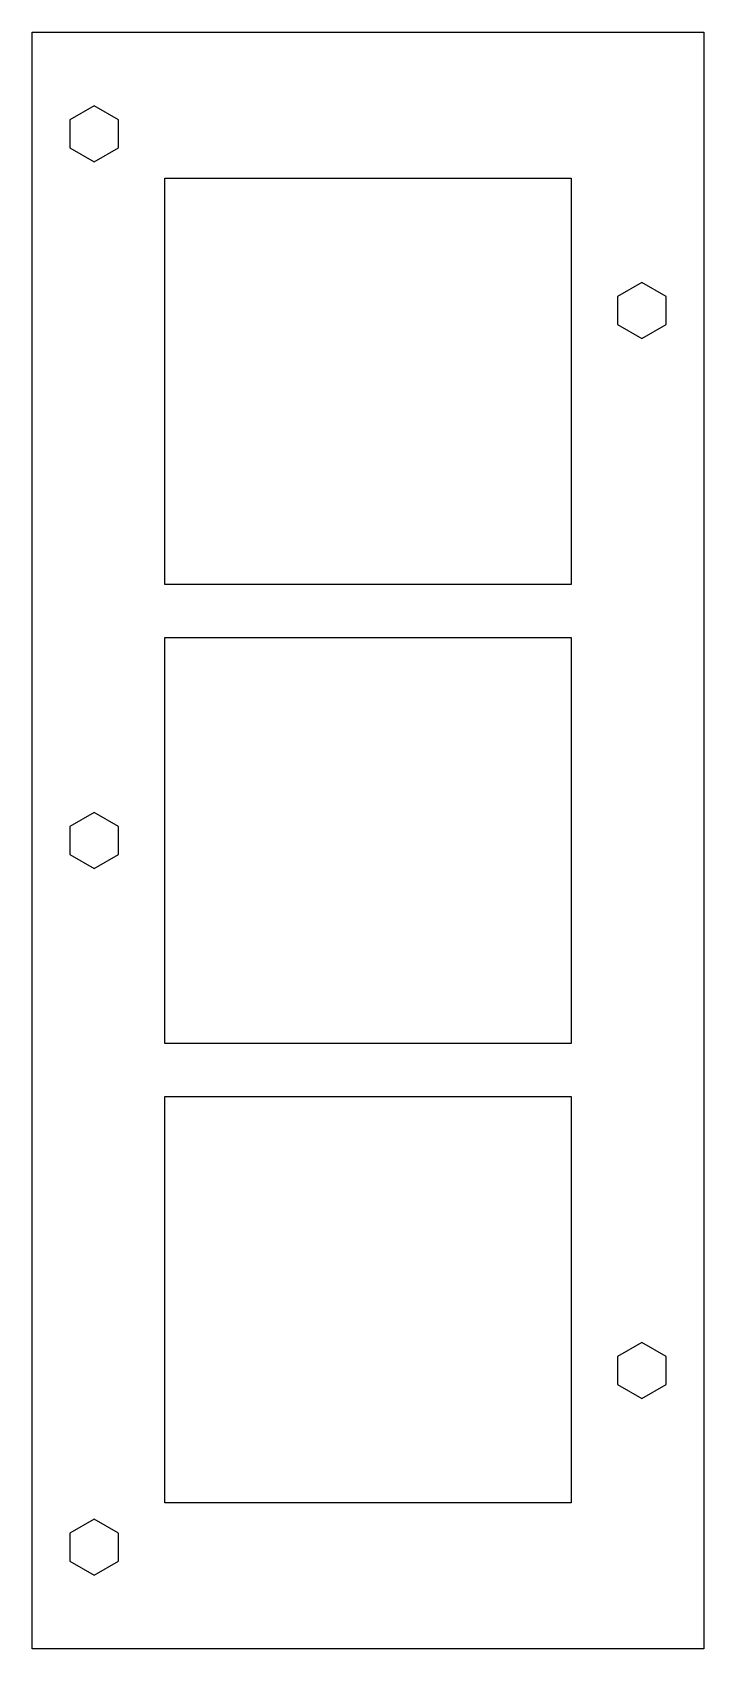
# Model space of a CAD drawing. Extents: x 110 to 186, y 14 to 196.
import ezdxf

# ---------------------------------------------------------------- set-up
doc = ezdxf.new("R2010")
doc.units = 0
doc.layers.add('View002', color=7, linetype='CONTINUOUS')

msp = doc.modelspace()

# ---------------------------------------------------------------- linework, layer by layer
at = {"layer": 'View002'}
for p, q in [((110.5, 196.5), (186.5, 196.5)), ((110.5, 13.5), (110.5, 196.5)), ((186.5, 196.5), (186.5, 13.5)), ((117.5, 188.175), (114.75, 186.588)), ((120.25, 186.588), (117.5, 188.175)), ((114.75, 186.588), (114.75, 183.412)), ((120.25, 183.412), (120.25, 186.588)), ((114.75, 183.412), (117.5, 181.825)), ((117.5, 181.825), (120.25, 183.412)), ((125.5, 180), (171.5, 180)), ((125.5, 134), (125.5, 180)), ((171.5, 180), (171.5, 134)), ((179.5, 168.175), (176.75, 166.588)), ((176.75, 166.588), (176.75, 163.412)), ((182.25, 166.588), (179.5, 168.175)), ((182.25, 163.412), (182.25, 166.588)), ((176.75, 163.412), (179.5, 161.825)), ((179.5, 161.825), (182.25, 163.412)), ((171.5, 134), (125.5, 134)), ((125.5, 128), (171.5, 128)), ((125.5, 82), (125.5, 128)), ((171.5, 128), (171.5, 82)), ((117.5, 108.175), (114.75, 106.588)), ((120.25, 106.588), (117.5, 108.175)), ((114.75, 106.588), (114.75, 103.412)), ((120.25, 103.412), (120.25, 106.588)), ((114.75, 103.412), (117.5, 101.825)), ((117.5, 101.825), (120.25, 103.412)), ((171.5, 82), (125.5, 82)), ((125.5, 76), (171.5, 76)), ((125.5, 30), (125.5, 76)), ((171.5, 76), (171.5, 30)), ((179.5, 48.1754), (176.75, 46.5877)), ((182.25, 46.5877), (179.5, 48.1754)), ((176.75, 46.5877), (176.75, 43.4123)), ((182.25, 43.4123), (182.25, 46.5877)), ((176.75, 43.4123), (179.5, 41.8246)), ((179.5, 41.8246), (182.25, 43.4123)), ((171.5, 30), (125.5, 30)), ((117.5, 28.1754), (114.75, 26.5877)), ((120.25, 26.5877), (117.5, 28.1754)), ((114.75, 26.5877), (114.75, 23.4123)), ((120.25, 23.4123), (120.25, 26.5877)), ((114.75, 23.4123), (117.5, 21.8246)), ((117.5, 21.8246), (120.25, 23.4123)), ((186.5, 13.5), (110.5, 13.5))]:
    msp.add_line(p, q, dxfattribs=at)

doc.saveas('drawing.dxf')
